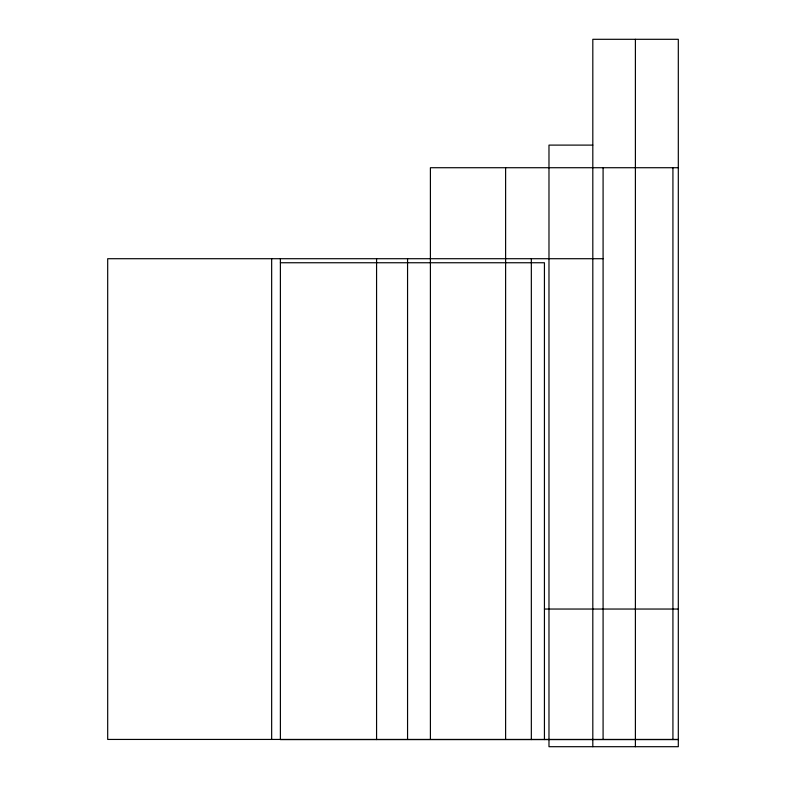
<?xml version="1.0" encoding="UTF-8"?>
<svg xmlns="http://www.w3.org/2000/svg" width="786" height="786" viewBox="0 0 786 786"><rect width="100%" height="100%" fill="white"/><g stroke="black" fill="none" stroke-linecap="round" stroke-linejoin="round"><path stroke-width="1.18" d="M592.811 145.105L548.982 145.105L548.982 746.7L678.308 746.7L678.308 39.3L592.811 39.3L592.811 746.7M678.308 167.723L430.404 167.723L430.404 739.439M603.088 258.712L107.692 258.712L107.692 739.439L678.308 739.439M280.386 262.75L544.433 262.75L544.433 739.577M544.433 609.042L678.308 609.042M678.308 739.577L280.386 739.577L280.386 258.712M672.924 167.723L672.924 739.577M635.393 39.3L635.393 746.7M603.088 167.723L603.088 739.439M531.336 258.712L531.336 739.577M505.614 167.723L505.614 739.439M407.561 258.712L407.561 739.439M376.573 258.712L376.573 739.577M271.661 258.712L271.661 739.439"/></g></svg>
